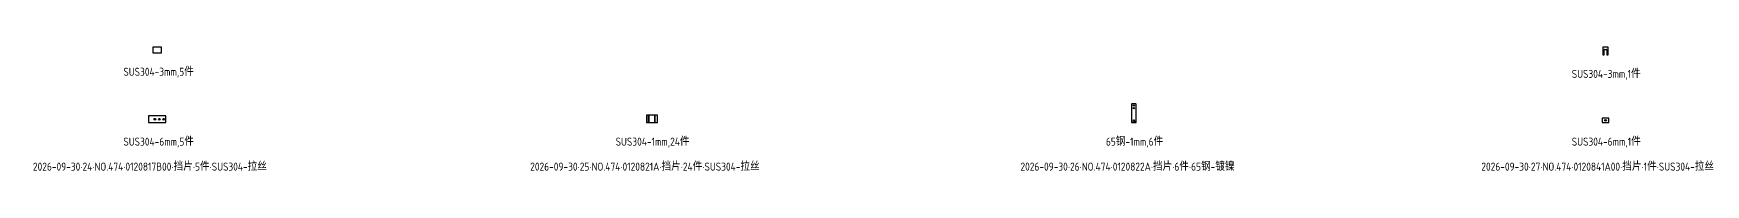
# Model space of a CAD drawing. Header units: inches. Extents: x -1146 to 223752, y 26431 to 27942.
# Drawn here: x 12651 to 18919, y 26431 to 26892 of the extents above; entities that cross this region are included whole.
import ezdxf

# ---------------------------------------------------------------- set-up
doc = ezdxf.new("R2010")
doc.units = ezdxf.units.IN
doc.header["$LTSCALE"] = 0.194989
doc.linetypes.add('CENTER', pattern=[50.8, 31.75, -6.35, 6.35, -6.35])
doc.layers.add('可见 (ISO)', color=7, linetype='Continuous', lineweight=25)
doc.layers.add('折弯线', color=1, linetype='CENTER')
doc.styles.add('Z-English', font='gbenor.shx', dxfattribs={"height": 10, "bigfont": 'hztxt.shx'})

msp = doc.modelspace()

# ---------------------------------------------------------------- linework, layer by layer
at = {"layer": '可见 (ISO)'}
for p, q in [((18534.5, 26892), (18534.5, 26864)), ((18554.5, 26892), (18534.5, 26892)), ((18554.5, 26864), (18554.5, 26892)), ((18534.5, 26864), (18539.2, 26864)), ((18539.2, 26864), (18539.2, 26882)), ((18541.2, 26884), (18547.7, 26884)), ((18549.7, 26882), (18549.7, 26864)), ((18549.7, 26864), (18554.5, 26864))]:
    msp.add_line(p, q, dxfattribs=at)
for points in [[(13098.2, 26872), (13131.2, 26872), (13131.2, 26892), (13098.2, 26892)], [(13081.7, 26610.7), (13147.7, 26610.7), (13147.7, 26635.7), (13081.7, 26635.7)], [(18532, 26610.7), (18557, 26610.7), (18557, 26627.7), (18532, 26627.7)]]:
    msp.add_lwpolyline(points, close=True, dxfattribs=at)
for points in [[(16766.9, 26611.7, 0.414214), (16767.9, 26610.7), (16783.9, 26610.7, 0.414214), (16784.9, 26611.7), (16784.9, 26678.4, 0.414214), (16782.9, 26680.4), (16768.9, 26680.4, 0.414214), (16766.9, 26678.4)], [(14948.7, 26611.7, 0.414214), (14949.7, 26610.7), (14989.3, 26610.7, 0.414214), (14990.3, 26611.7), (14990.3, 26637.7, 0.414214), (14989.3, 26638.7), (14949.7, 26638.7, 0.414214), (14948.7, 26637.7)]]:
    msp.add_lwpolyline(points, format="xyb", close=True, dxfattribs=at)
for centre, radius in [((16775.9, 26674.9), 2.25), ((16775.9, 26664.9), 2.25), ((13106.2, 26623.2), 3.2), ((13122.7, 26623.2), 3.2), ((13139.2, 26623.2), 3.2), ((16775.9, 26619.9), 1.6), ((18544.5, 26619.2), 3.2)]:
    msp.add_circle(centre, radius, dxfattribs=at)
for centre, start, end in [((18541.2, 26882), 90, 180), ((18547.7, 26882), 0, 90)]:
    msp.add_arc(centre, 2, start, end, dxfattribs=at)
at = {"layer": '折弯线', "color": 5, "linetype": 'CENTER'}
for points in [[(14957, 26610.7), (14957, 26638.7)], [(14958.7, 26610.7), (14958.7, 26638.7)], [(14980.3, 26610.7), (14980.3, 26638.7)], [(14982, 26610.7), (14982, 26638.7)]]:
    msp.add_lwpolyline(points, dxfattribs=at)
at = {"layer": '折弯线', "color": 1, "linetype": 'CENTER', "ltscale": 0.5}
for points in [[(14957.9, 26610.7), (14957.9, 26638.7)], [(14981.2, 26610.7), (14981.2, 26638.7)], [(16766.9, 26615.6), (16784.9, 26615.6)]]:
    msp.add_lwpolyline(points, dxfattribs=at)

# ---------------------------------------------------------------- texts
at = {"color": 3, "style": 'Z-English'}
for s, p in [('SUS304-3mm,5件', (12988.1, 26785.7)), ('SUS304-3mm,1件', (18417.9, 26777.7)), ('SUS304-6mm,5件', (12988.1, 26524.4)), ('SUS304-1mm,24件', (14833.6, 26524.4)), ('65钢-1mm,6件', (16671.5, 26524.4)), ('SUS304-6mm,1件', (18417.9, 26524.4))]:
    msp.add_text(s, height=30, dxfattribs=at).set_placement(p)
at = {"color": 2, "style": 'Z-English'}
for s, p in [('2026-09-30·24·NO.474·0120817B00·挡片·5件·SUS304-拉丝', (12649.1, 26431)), ('2026-09-30·25·NO.474·0120821A·挡片·24件·SUS304-拉丝', (14513.2, 26431)), ('2026-09-30·26·NO.474·0120822A·挡片·6件·65钢-镀镍', (16351.1, 26431)), ('2026-09-30·27·NO.474·0120841A00·挡片·1件·SUS304-拉丝', (18078.9, 26431))]:
    msp.add_text(s, height=30, dxfattribs=at).set_placement(p)

doc.saveas('drawing.dxf')
